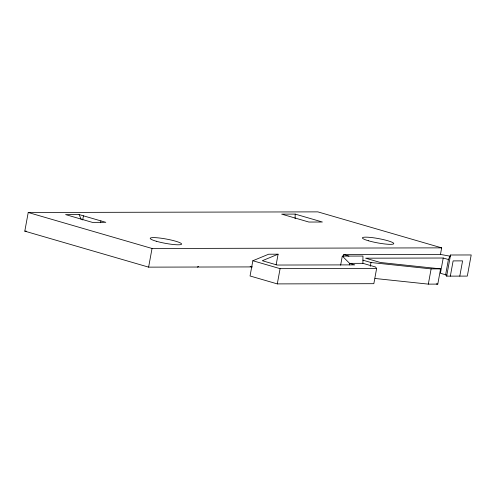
<?xml version="1.0" encoding="UTF-8"?>
<svg xmlns="http://www.w3.org/2000/svg" width="496" height="496" viewBox="0 0 496 496"><rect width="100%" height="100%" fill="white"/><g stroke="black" fill="none" stroke-linecap="round" stroke-linejoin="round"><path stroke-width="0.74" d="M295.132 218.699L295.163 214.098L281.647 214.129L308.884 222.047L322.4 222.016L295.163 214.098M276.136 264.864L278.089 254.194L268.627 254.219L252.848 260.741L250.052 275.981L277.295 283.898L373.835 283.687L376.631 268.454L375.54 267.009L362.911 263.333L362.96 256.054L342.302 256.097L340.64 265.155M252.452 266.916L148.614 267.139L24.8 231.148L28.222 212.493L317.855 211.873L441.669 247.864L440.436 254.578M82.689 219.97L83.452 215.828M100.545 222.76L100.886 220.894M148.614 267.139L152.036 248.484L441.669 247.864M277.295 283.898L280.091 268.658L376.631 268.454M343.474 256.128L343.753 254.609L440.299 254.398L450.597 256.265M349.308 264.889L349.593 263.364L342.302 256.097M370.295 266.333L370.996 262.527L362.898 260.171M428.327 284.127L431.123 268.888L440.584 268.869L437.788 284.103L428.327 284.127L375.05 278.485M448.421 259.532L445.625 274.765L446.66 276.142L467.319 276.098L471.2 254.956L450.542 255L448.421 259.532L443.219 258.019L440.423 273.259L446.964 275.156M446.66 276.142L450.542 255M450.331 276.136L453.127 260.902L462.588 260.877L459.792 276.117M278.089 254.194L262.31 260.722L277.171 265.044L354.789 264.876L349.593 263.364L362.911 263.333M197.296 267.034L198.648 266.581M79.1 214.563L65.584 214.588L92.324 222.363L105.84 222.332L79.1 214.563L81.146 219.325M24.8 231.148L26.35 231.148M443.219 258.019L365.595 258.187L380.457 262.502L440.584 268.869M250.158 266.612L251.689 266.761M370.996 262.527L431.123 268.888M436.269 283.941L437.788 284.103M343.753 254.609L348.911 256.103M252.848 260.741L280.091 268.658M28.222 212.493L152.036 248.484M368.441 240.771A15.959 2.195 10.4 0 0 393.644 243.852A15.959 2.195 10.4 0 0 372.198 237.621A15.959 2.195 10.4 0 0 368.441 240.771M156.24 241.223A15.959 2.195 10.4 0 0 181.443 244.311A15.959 2.195 10.4 0 0 159.997 238.074A15.959 2.195 10.4 0 0 156.24 241.223"/></g></svg>
